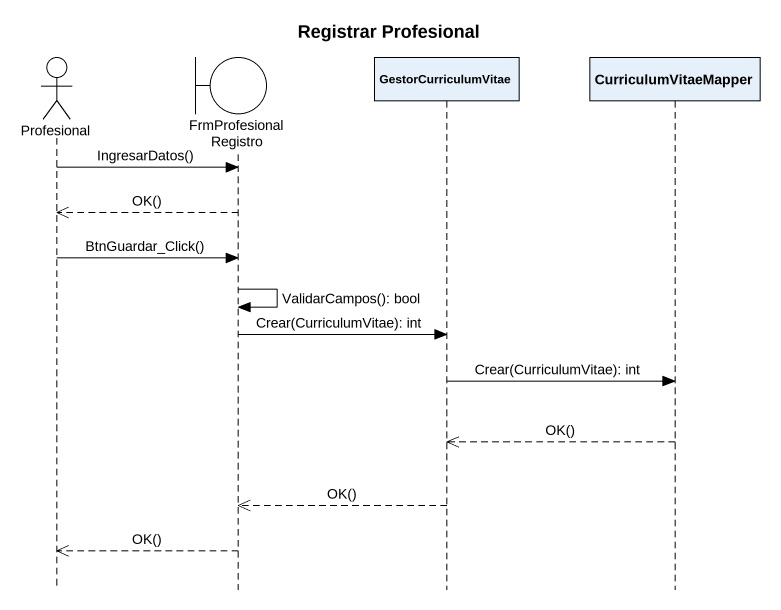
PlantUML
@startuml
title Registrar Profesional
hide footbox
actor Profesional
boundary FrmProfesionalRegistro
participant GestorCurriculumVitae
participant CurriculumVitaeMapper

Profesional -> FrmProfesionalRegistro : IngresarDatos()
FrmProfesionalRegistro -->> Profesional : OK()
Profesional -> FrmProfesionalRegistro : BtnGuardar_Click()
FrmProfesionalRegistro -> FrmProfesionalRegistro : ValidarCampos(): bool
FrmProfesionalRegistro -> GestorCurriculumVitae : Crear(CurriculumVitae): int
GestorCurriculumVitae -> CurriculumVitaeMapper : Crear(CurriculumVitae): int
CurriculumVitaeMapper -->> GestorCurriculumVitae : OK()
GestorCurriculumVitae -->> FrmProfesionalRegistro : OK()
FrmProfesionalRegistro -->> Profesional : OK()
@enduml
